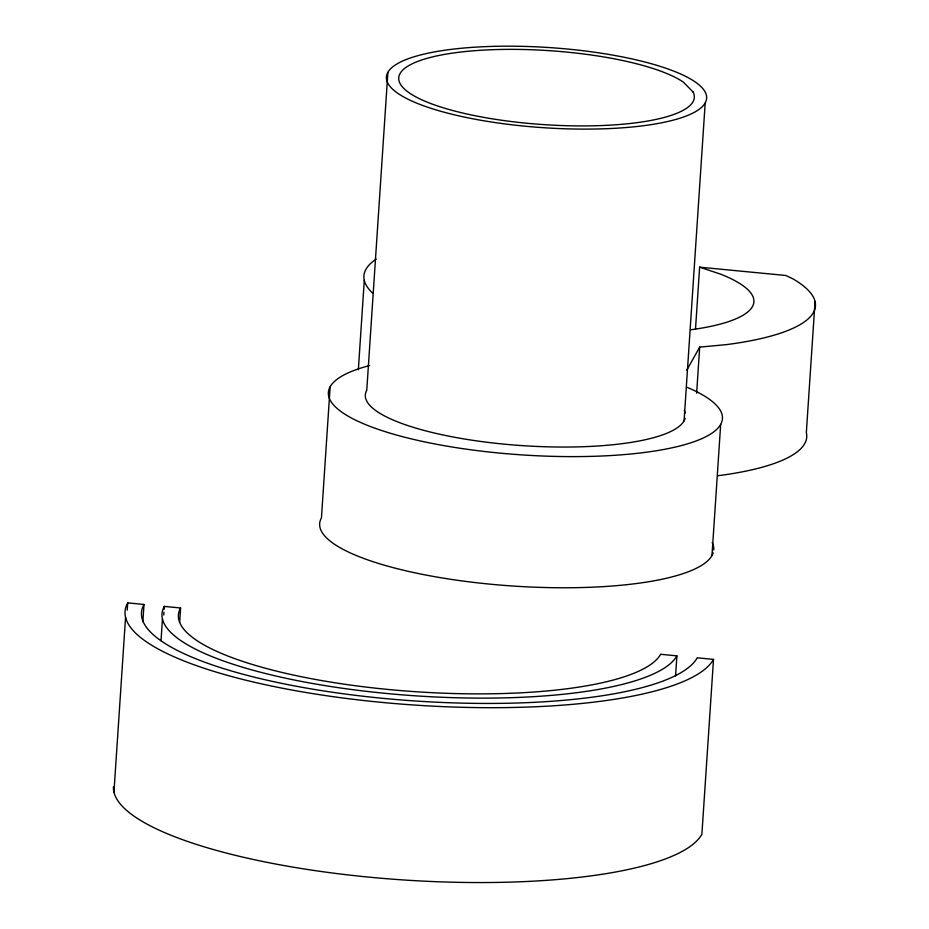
<?xml version="1.0" encoding="UTF-8"?>
<svg xmlns="http://www.w3.org/2000/svg" width="929" height="929" viewBox="0 0 929 929"><rect width="100%" height="100%" fill="white"/><g stroke="black" fill="none" stroke-linecap="round" stroke-linejoin="round"><path stroke-width="1.39" d="M113.953 792.17L125.566 617.309M127.238 610.109L127.714 602.875L143.995 604.454A279.745 70.047 3.8 0 0 382.957 698.341A279.745 70.047 3.8 0 0 697.238 657.813L713.507 659.393L701.894 834.254A296.212 74.169 3.8 0 1 387.498 878.776A296.212 74.169 3.8 0 1 113.419 786.84M142.845 621.652L143.995 604.454M161.019 640.534L162.447 619.028M163.759 615.01L163.945 612.141M164.143 609.273L164.328 606.416L180.598 607.984A242.724 60.768 3.8 0 0 387.939 689.446A242.724 60.768 3.8 0 0 660.624 654.283L676.893 655.862L675.557 675.929M179.657 622.314L180.598 607.984M330.155 386.743L321.446 517.883A197.471 49.446 3.8 0 0 495.784 584.689A197.471 49.446 3.8 0 0 713.182 552.778M358.35 369.719L364.284 280.372M387.892 72.334L366.769 390.273A160.45 40.168 3.8 0 0 508.999 444.596A160.45 40.168 3.8 0 0 685.137 418.34M684.069 420.883L705.192 102.945A160.45 40.168 3.8 0 0 485.913 46.613A160.45 40.168 3.8 0 0 448.51 113.373A160.45 40.168 3.8 0 0 705.192 102.945M695.507 329.133L699.63 267.169L785.818 275.483L792.623 278.677A226.27 56.657 3.8 0 1 726.327 344.636L699.688 347.098L686.705 370.276M696.634 393.211L699.688 347.098M711.974 555.554L720.683 424.414M815.047 301.495L806.337 432.647A226.27 56.657 3.8 0 1 717.618 475.776M699.63 267.169L720.393 274.078A164.561 41.201 3.8 0 1 690.561 329.795M713.507 659.393A296.212 74.169 3.8 0 1 380.739 702.289A296.212 74.169 3.8 0 1 127.714 602.875M676.893 655.862A259.179 64.891 3.8 0 1 385.721 693.394A259.179 64.891 3.8 0 1 164.328 606.416M712.195 542.641A197.471 49.446 3.8 0 1 713.739 549.933M686.821 387.196A197.471 49.446 3.8 0 1 654.074 451.111A197.471 49.446 3.8 0 1 389.774 433.077A197.471 49.446 3.8 0 1 369.614 365.538M372.993 293.425A226.27 56.657 3.8 0 1 376.164 259.156M684.255 410.386A160.45 40.168 3.8 0 1 685.23 413.057M693.15 92.076L683.338 82.089A148.106 37.079 3.8 0 0 438.012 55.659A148.106 37.079 3.8 0 0 501.474 120.224A148.106 37.079 3.8 0 0 693.15 92.076"/></g></svg>
